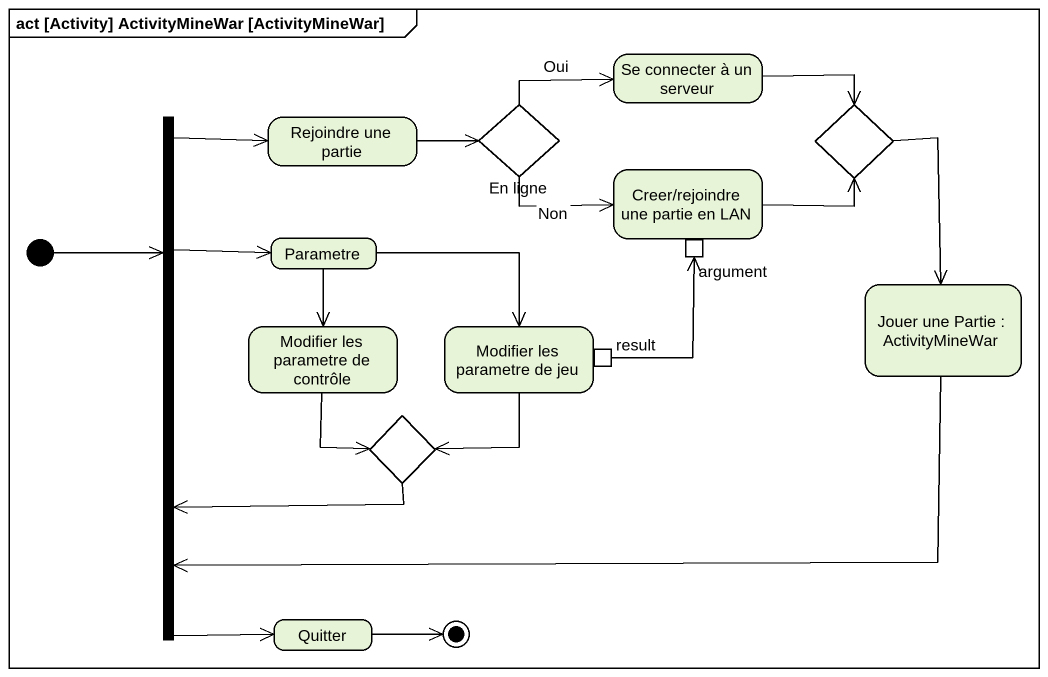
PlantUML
@startuml
mainframe act [Activity] ActivityMineWar [ActivityMineWar]
hide empty description
state "Se connecter à un serveur" as Se_connecter_à_un_serveur
state fork1 <<fork>>
state "Rejoindre une partie" as Rejoindre_une_partie
state "En ligne" as En_ligne <<choice>>
state choice1 <<choice>>
state "Creer/rejoindre une partie en LAN" as Creer_rejoindre_une_partie {
  state argument <<inputPin>>
}
state Parametre
state "Jouer une Partie : ActivityMineWar" as Jouer_une_Partie
state "Modifier les parametre de contrôle" as Modifier_les_parametre_de
state "Modifier les parametre de jeu" as Modifier_les_parametre_de_2 {
  state result <<outputPin>>
}
state choice2 <<choice>>
state Quitter
[*] --> fork1
Se_connecter_à_un_serveur -right-> choice1
fork1 -up-> Rejoindre_une_partie
fork1 -up-> Parametre
fork1 --> Quitter
Rejoindre_une_partie -right-> En_ligne
En_ligne -right-> Se_connecter_à_un_serveur : Oui
En_ligne -right-> Creer_rejoindre_une_partie : Non
choice1 --> Jouer_une_Partie
Creer_rejoindre_une_partie -right-> choice1
Parametre --> Modifier_les_parametre_de
Parametre -right-> Modifier_les_parametre_de_2
Jouer_une_Partie -left-> fork1
Modifier_les_parametre_de --> choice2
Modifier_les_parametre_de_2 --> choice2
result -up-> argument
choice2 -left-> fork1
Quitter -right-> [*]
@enduml
